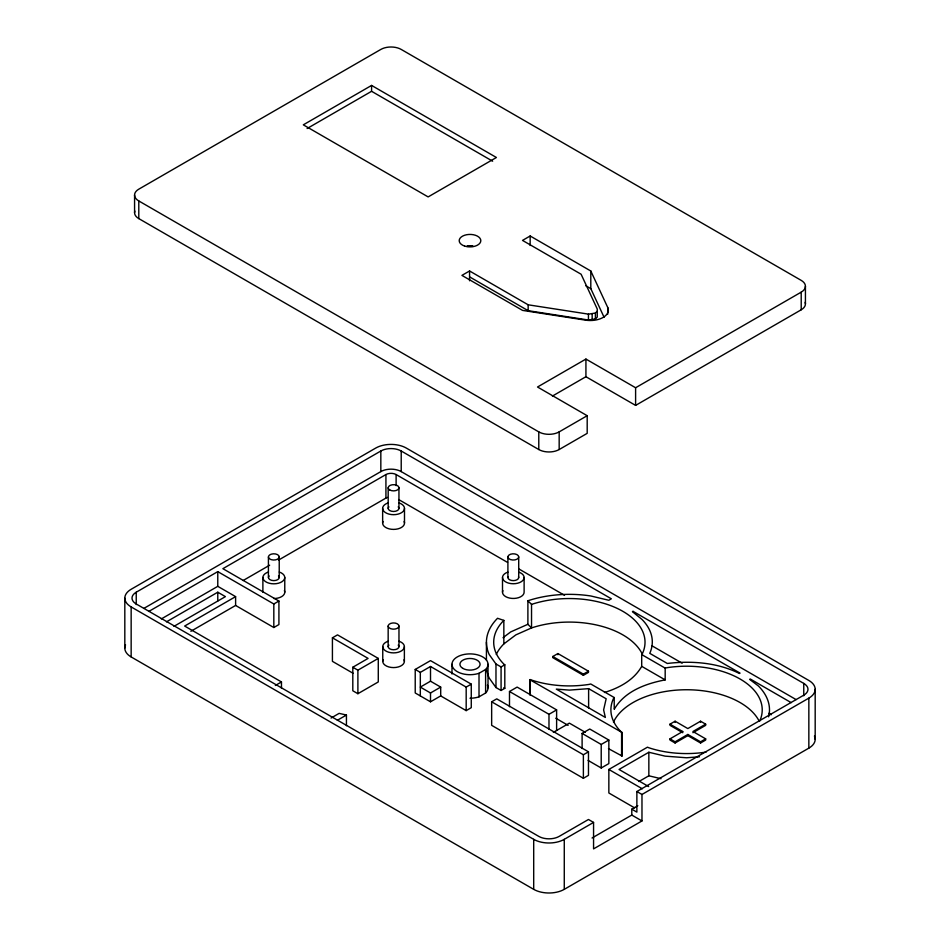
<?xml version="1.0" encoding="UTF-8"?>
<svg xmlns="http://www.w3.org/2000/svg" width="940" height="940" viewBox="0 0 940 940"><rect width="100%" height="100%" fill="white"/><g stroke="black" fill="none" stroke-linecap="round" stroke-linejoin="round"><path stroke-width="1.41" d="M604.455 692.486C619.119 688.01 633.924 680.137 641.703 666.343L641.703 654.569L642.443 653.535A75.67 43.687 0 0 0 615.418 607.569A75.67 43.687 0 0 0 531.535 604.397L527.892 600.766A82.931 47.881 0 0 1 590.825 595.984L608.803 600.272L611.352 598.803L396.116 474.547A7.203 4.16 0 0 0 385.929 474.547L222.874 568.677L278.921 601.036L278.921 624.571L273.822 627.52L235.611 605.454L190.867 631.28M529.866 694.966L529.866 679.738L531.535 680.055A75.67 43.687 0 0 0 588.945 684.426L590.743 683.991L614.22 697.539L613.468 698.584A75.67 43.687 0 0 0 621.034 731.731L621.998 732.46L621.998 755.995L608.45 748.639M469.565 276.865L528.163 310.694L588.44 320.023L595.396 318.942L597.264 317.074L597.264 309.037L581.108 274.233L522.511 240.405L530.16 235.987L590.802 271.002L607.71 307.427A18.013 10.399 0 0 1 585.644 320.164L522.57 310.4L461.916 275.385L469.565 270.978L528.163 304.807L588.44 314.136L595.396 313.055L597.264 311.187M503.029 637.696L510.726 631.903L527.892 624.301L527.892 600.766M496.273 654.452A75.67 43.687 0 0 1 503.84 643.923L515.86 634.876L531.535 627.932A75.67 43.687 0 0 1 642.443 654.452M371.582 85.423L303.303 124.844L428.135 196.918L496.414 157.497L371.582 85.423L371.582 91.298L492.642 161.198M307.098 128.533L371.582 91.298M136.241 604.573L136.241 592.212L380.829 451.012A14.417 8.319 0 0 1 401.215 451.012L803.759 683.415L803.759 695.764M143.844 608.415L380.829 471.598A14.417 8.319 0 0 1 401.215 471.598L796.133 699.607M148.79 611.447L217.775 571.626L273.822 603.985L278.921 601.036M138.791 218.597L138.791 200.949A14.417 8.319 0 0 1 138.791 189.175L380.829 49.432A14.417 8.319 0 0 1 401.215 49.432L801.209 280.379A14.417 8.319 0 0 1 801.209 292.14L635.605 387.75L585.926 359.068L537.515 387.01L587.195 415.703L587.195 433.352L559.171 449.531A14.417 8.319 0 0 1 538.785 449.531L138.791 218.597A14.417 8.319 0 0 1 134.843 211.089M161.328 618.92L217.775 586.337L235.611 596.63L235.611 605.454M552.414 396.069L585.926 376.717L635.605 405.399L801.209 309.789A14.417 8.319 0 0 0 805.157 302.281M166.462 621.845L217.775 592.212L225.412 596.63L173.971 626.334M243.096 580.544L269.639 565.21M278.487 560.111L385.929 498.082A7.203 4.16 0 0 1 387.421 497.413M235.611 596.63L184.651 626.052L281.471 681.947L281.471 688.245M138.791 200.949L538.785 431.883A14.417 8.319 0 0 0 559.171 431.883L587.195 415.703M332.419 637.814L337.519 634.876L378.279 658.411L378.279 681.947L357.893 693.708L352.805 690.771L352.805 667.236L368.092 658.411L332.419 637.814L332.419 661.349L353.217 673.357M275.35 685.471L281.471 681.947M352.805 667.236L357.893 670.173L378.279 658.411M331.068 718.031L339.129 713.366L346.437 715.034L346.437 725.739M415.221 669.445L430.508 660.62L471.269 684.144L471.269 707.679L466.181 710.628L440.696 695.917L430.508 701.804L415.221 692.98L415.221 669.445L420.321 672.382L430.508 666.495L466.181 687.093L471.269 684.144M337.378 720.263L346.437 715.034M440.696 687.093L430.508 681.206L420.321 687.093L430.508 692.98L440.696 687.093L440.696 695.917M479.012 673.298L485.604 669.491A18.013 10.399 0 0 0 473.126 654.052A18.013 10.399 0 0 0 452.257 666.096A18.013 10.399 0 0 0 479.012 673.298L479.012 696.834A18.013 10.399 0 0 1 470 698.232M501.079 666.942L504.804 664.792L503.84 664.075A75.67 43.687 0 0 1 503.84 620.388L497.542 618.285A82.931 47.881 0 0 0 489.258 654.616L495.979 664.004L501.079 666.942L501.079 690.477L504.804 688.327L504.804 664.792M479.012 696.834L485.604 693.027A18.013 10.399 0 0 0 487.402 685.131M552.802 656.496L557.902 653.559L588.475 671.207L588.475 672.382L583.376 675.32L552.802 657.671L552.802 656.496L583.376 674.144L588.475 671.207M491.655 701.804L496.755 698.855L588.475 751.812L588.475 775.347L583.376 778.285L491.655 725.339L491.655 701.804L583.376 754.75L588.475 751.812M509.492 706.727L509.492 691.499L517.129 687.093L556.621 709.888L556.621 730.486M509.492 691.499L548.984 714.306L556.621 709.888M553.343 732.377L569.358 723.13L585.314 732.331M582.107 748.522L582.107 733.423L589.744 729.017L608.85 740.05L608.85 763.586L601.212 767.992L588.076 760.413M582.107 733.423L601.212 744.457L608.85 740.05M529.866 679.738L621.998 732.46M669.997 724.164L682.734 731.508L682.734 732.695L669.997 725.339L669.997 724.164L675.096 721.215L687.833 728.57L700.57 721.215L705.67 724.164L705.67 725.339L692.933 732.695M634.676 807.907L608.85 792.996L608.85 769.461L647.472 747.171L648.729 747.723A75.67 43.687 0 0 0 706.14 752.082M705.67 724.164L692.933 731.508L705.67 738.864L705.67 740.05L700.57 742.988L687.833 735.632L675.096 742.988L669.997 740.05L669.997 738.864L682.734 731.508M699.442 756.794L686.564 757.769L665.097 756.136L648.847 752.259L619.049 769.461L648.694 786.58M669.997 738.864L675.096 741.813L687.833 734.457L700.57 741.813L705.67 738.864M638.918 781.528L648.847 775.794L661.032 778.708M592.059 837.998L631.786 815.062L631.786 809.175L636.874 812.125L636.874 791.527L803.759 695.177A14.417 8.319 0 0 0 803.759 683.415M131.154 606.923L533.697 839.338A21.62 12.479 0 0 0 564.27 839.338L593.563 822.418L593.563 848.891L641.973 820.949L641.973 794.465L808.846 698.126A21.62 12.479 0 0 0 808.846 680.466L406.303 448.063A21.62 12.479 0 0 0 375.73 448.063L131.154 589.274A21.62 12.479 0 0 0 131.154 606.923L131.154 656.942L533.697 889.346A21.62 12.479 0 0 0 564.27 889.346L808.846 748.134A21.62 12.479 0 0 0 814.451 736.079M631.786 809.175L637.814 805.698M641.703 654.569L665.179 668.129L666.977 667.694A75.67 43.687 0 0 1 759.649 721.192M665.179 668.129L665.179 679.89C645.733 683.591 624.607 691.252 614.22 709.312L614.22 697.539M588.616 688.644L569.358 690.113L556.316 689.114L605.348 717.432L603.621 709.888L606.159 698.773L588.616 688.644L588.616 708.032M585.749 285.737L590.802 288.662L604.079 317.274M791.21 702.65L750.249 678.997L749.627 679.361L758.38 685.953A82.931 47.881 0 0 1 768.615 716.832M398.642 499.539L507.53 562.402M518.927 568.982L564.505 595.29M651.937 645.78L682.158 663.217M768.873 713.284L771.352 714.717M641.703 666.343L665.179 679.89M555.787 718.231L568.124 725.363M486.744 669.926A82.931 47.881 0 0 0 489.258 678.151L495.979 687.539L501.079 690.477M608.85 769.461L642.314 788.789M636.874 791.527L641.973 794.465M631.786 815.062L641.973 820.949M593.563 822.418L588.475 819.48L559.171 836.389A14.417 8.319 0 0 1 538.785 836.389L136.241 603.985A14.417 8.319 0 0 1 136.241 592.212M621.034 755.266L621.998 755.995M503.84 687.61L504.804 688.327M527.892 624.301L531.535 627.932L531.535 604.397M815.18 689.302L815.18 739.31M808.846 698.126L808.846 748.134M805.427 286.254L805.427 303.914M801.209 292.14L801.209 309.789M700.57 721.215L700.57 722.39M700.57 741.813L700.57 742.988M687.833 734.457L687.833 735.632M675.096 721.215L675.096 722.39M675.096 741.813L675.096 742.988M648.847 752.259L648.847 775.794M635.605 387.75L635.605 405.399M621.587 732.695L621.587 756.23M607.71 307.427L607.71 314.207M601.212 744.457L601.212 767.992M595.396 313.055L595.396 318.942M592.165 314.136L592.165 320.023M590.802 271.002L590.802 288.662M588.44 314.136L588.44 320.023M585.926 359.068L585.926 376.717M583.376 674.144L583.376 675.32M583.376 754.75L583.376 778.285M564.27 839.338L564.27 889.346M559.171 431.883L559.171 449.531M557.902 653.559L557.902 654.734M548.984 714.306L548.984 729.405M538.785 431.883L538.785 449.531M533.697 839.338L533.697 889.346M530.278 679.502L530.278 694.731M530.16 235.987L530.16 245.493M528.163 304.807L528.163 310.694M524.12 577.513L524.12 592.212A10.81 6.239 0 0 1 511.901 598.404A10.81 6.239 0 0 1 502.877 590.602M518.716 556.915A5.405 3.126 0 0 1 510.608 559.617A5.405 3.126 0 0 1 510.608 554.212A5.405 3.126 0 0 1 518.716 556.915L518.716 577.513M507.906 556.915L507.906 577.513M503.84 620.388L503.84 643.923M502.501 577.513L502.501 592.212M495.979 664.004L495.979 687.539M488.013 664.286L488.013 687.822M486.427 642.232L486.427 660.221M485.604 669.491L485.604 693.027M469.565 270.978L469.565 280.778M466.181 687.093L466.181 710.628M451.987 664.286L451.987 673.98M430.508 666.495L430.508 681.206M430.508 692.98L430.508 701.804M420.321 672.382L420.321 695.917M404.494 508.376L404.494 523.087M404.376 646.638L404.376 661.349M401.215 451.012L401.215 471.598M398.948 487.778L398.948 508.376M398.971 626.052A5.405 3.126 0 0 1 390.864 628.754A5.405 3.126 0 0 1 390.864 623.349A5.405 3.126 0 0 1 398.971 626.052L398.971 646.638M396.116 474.547L396.116 485.616M388.185 487.778L388.185 508.376M388.161 626.052L388.161 646.638M385.929 474.547L385.929 498.082M382.639 508.376L382.639 523.087M382.756 646.638L382.756 661.349M380.829 451.012L380.829 471.598M357.893 670.173L357.893 693.708M284.773 577.513L284.773 592.212M279.227 556.915A5.405 3.126 0 0 1 271.12 559.617A5.405 3.126 0 0 1 271.12 554.212A5.405 3.126 0 0 1 279.227 556.915L279.227 577.513M273.822 603.985L273.822 627.52M268.417 556.915L268.417 577.513M262.883 577.513L262.883 592.212M217.775 571.626L217.775 586.337M217.775 592.212L217.775 601.048M134.573 195.062L134.573 212.71M124.82 598.098L124.82 648.107M467.204 246.398A10.81 6.239 0 0 1 472.797 246.398M467.18 245.939A21.62 12.479 0 0 1 472.82 245.939M398.243 645.075A5.405 3.126 0 0 1 393.566 649.763A5.405 3.126 0 0 1 388.89 645.075M518.528 576.702A5.405 3.126 0 0 1 513.311 580.626A5.405 3.126 0 0 1 508.094 576.702M279.298 572.037A10.951 6.322 0 0 1 282.212 581.566A10.951 6.322 0 0 1 265.433 581.566A10.951 6.322 0 0 1 268.346 572.037M404.13 521.453A10.928 6.31 0 0 1 393.566 529.396A10.928 6.31 0 0 1 383.003 521.453M399.03 502.912A10.928 6.31 0 0 1 401.944 512.429A10.928 6.31 0 0 1 385.189 512.429A10.928 6.31 0 0 1 388.103 502.912M398.971 641.233A10.81 6.239 0 0 1 401.85 650.656A10.81 6.239 0 0 1 385.282 650.656A10.81 6.239 0 0 1 388.161 641.233M278.499 575.95A5.405 3.126 0 0 1 273.822 580.626A5.405 3.126 0 0 1 269.146 575.95M398.231 506.825A5.381 3.102 0 0 1 393.566 511.478A5.381 3.102 0 0 1 388.902 506.825M284.397 590.579A10.951 6.322 0 0 1 273.822 598.533M518.716 572.107A10.81 6.239 0 0 1 521.594 581.519A10.81 6.239 0 0 1 505.027 581.519A10.81 6.239 0 0 1 507.906 572.107M131.154 656.942A21.62 12.479 0 0 1 125.549 644.887M613.468 722.12A75.67 43.687 0 0 1 685.471 689.749A75.67 43.687 0 0 1 759.05 720.909M404.012 659.739A10.81 6.239 0 0 1 393.566 667.588A10.81 6.239 0 0 1 383.132 659.739M633.055 611.341L632.432 611.705L642.02 619.46A78.702 45.437 0 0 1 649.763 653.347L667.306 663.476C691.593 660.585 717.255 662.489 739.439 673.475L740.062 673.122L633.055 611.341M464.595 246.057A10.81 6.239 0 0 0 480.81 240.663A10.81 6.239 0 0 0 464.595 235.258A10.81 6.239 0 0 0 464.595 246.057M389.759 489.975A5.381 3.102 0 0 0 398.772 488.589A5.381 3.102 0 0 0 392.18 484.781A5.381 3.102 0 0 0 389.759 489.975M462.868 668.411A10.093 5.828 0 0 0 479.741 665.802A10.093 5.828 0 0 0 467.392 658.67A10.093 5.828 0 0 0 462.868 668.411"/></g></svg>
